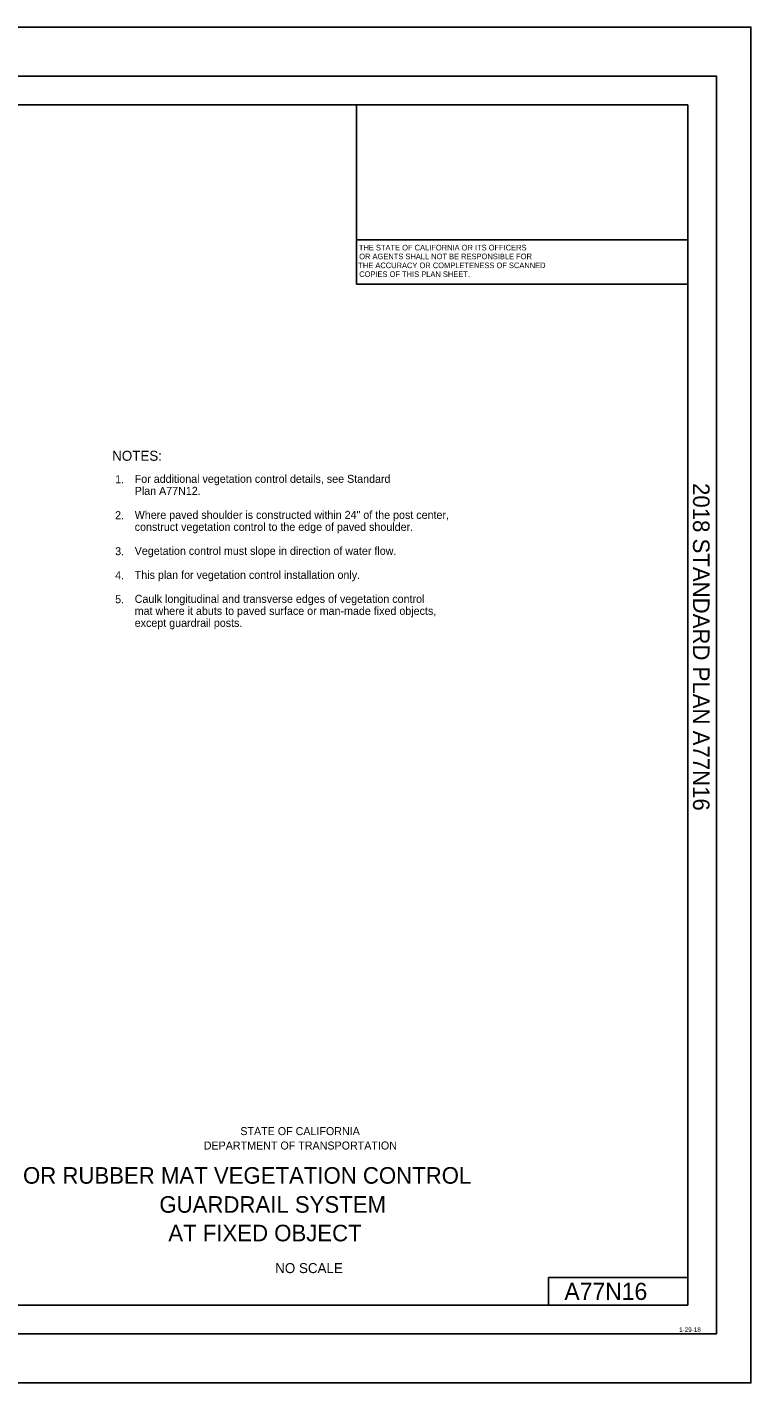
# Model space of a CAD drawing. Extents: x -893 to 867, y -474 to 712.
# Drawn here: x 233 to 867, y -474 to 712 of the extents above; entities that cross this region are included whole.
import ezdxf

# ---------------------------------------------------------------- set-up
doc = ezdxf.new("R2010")
doc.units = 0
for name, color, linetype in [('10 Sheet Format', 7, 'Continuous'), ('57 Undefined', 7, 'Continuous'), ('60 Nongeo Data', 7, 'Continuous')]:
    doc.layers.add(name, color=color, linetype=linetype)

msp = doc.modelspace()

# ---------------------------------------------------------------- linework, layer by layer
at = {"layer": '10 Sheet Format'}
for p, q in [((-813.5, 644), (811.5, 644)), ((521.6, 487.1), (521.6, 644)), ((811.5, -406), (811.5, 644)), ((811.5, 525.9), (521.6, 525.9)), ((811.5, 487.1), (521.6, 487.1)), ((689.5, -406), (689.5, -382)), ((689.5, -382), (811.5, -382)), ((-813.5, -406), (811.5, -406)), ((836.6, -431), (836.6, -431))]:
    msp.add_line(p, q, dxfattribs=at)
for points in [[(-893.5, -474), (866.5, -474), (866.5, 712), (-893.5, 712)], [(-863.4, 669), (836.6, 669), (836.6, -431), (-863.4, -431)], [(-863.4, 669), (836.6, 669), (836.6, -431), (-863.4, -431)]]:
    msp.add_lwpolyline(points, close=True, dxfattribs=at)
at = {"layer": '60 Nongeo Data'}
msp.add_line((811.5, 644), (811.5, 644), dxfattribs=at)

# ---------------------------------------------------------------- texts
at = {"layer": '10 Sheet Format'}
for s, height, p in [('THE STATE OF CALIFORNIA OR ITS OFFICERS', 4.9, (523.6, 516.6)), ('OR AGENTS SHALL NOT BE RESPONSIBLE FOR', 4.9, (523.9, 508.9)), ('THE ACCURACY OR COMPLETENESS OF SCANNED', 4.9, (523.1, 501.1)), ('COPIES OF THIS PLAN SHEET.', 4.9, (523.9, 493.4)), ('STATE OF CALIFORNIA', 7, (419.9, -257.3)), ('DEPARTMENT OF TRANSPORTATION', 7, (387.9, -269.9)), ('FIBER OR RUBBER MAT VEGETATION CONTROL', 14.5, (167.3, -299.8)), ('GUARDRAIL SYSTEM', 14.5, (349.1, -325.2)), ('AT FIXED OBJECT', 14.5, (356.9, -350.2)), ('NO SCALE', 8.75, (450.4, -378)), ('A77N16', 15, (703.4, -401.5)), ('1-29-18', 4, (803.7, -429.5))]:
    msp.add_text(s, height=height, dxfattribs=at).set_placement(p)
msp.add_text('2018 STANDARD PLAN A77N16', height=14.5, rotation=270, dxfattribs=at).set_placement((815.9, 313.1))
at = {"layer": '57 Undefined'}
for s, height, p in [('NOTES:', 8.75, (307.8, 332.6)), ('For additional vegetation control details, see Standard', 7, (327.5, 313.3)), ('1.', 7, (310.4, 313)), ('Plan A77N12.', 7, (327.5, 302.8)), ('2.', 7, (310.4, 281.5)), ('Where paved shoulder is constructed within 24" of the post center,', 7, (327.5, 281.8)), ('construct vegetation control to the edge of paved shoulder.', 7, (327.5, 271.3)), ('3.', 7, (310.4, 250)), ('Vegetation control must slope in direction of water flow.', 7, (327.5, 250.3)), ('4.', 7, (310.4, 229)), ('This plan for vegetation control installation only.', 7, (327.5, 229.3)), ('5.', 7, (310.4, 208)), ('Caulk longitudinal and transverse edges of vegetation control', 7, (327.5, 208.3)), ('mat where it abuts to paved surface or man-made fixed objects,', 7, (327.5, 197.8)), ('except guardrail posts.', 7, (327.5, 187.3))]:
    msp.add_text(s, height=height, dxfattribs=at).set_placement(p)

doc.saveas('drawing.dxf')
